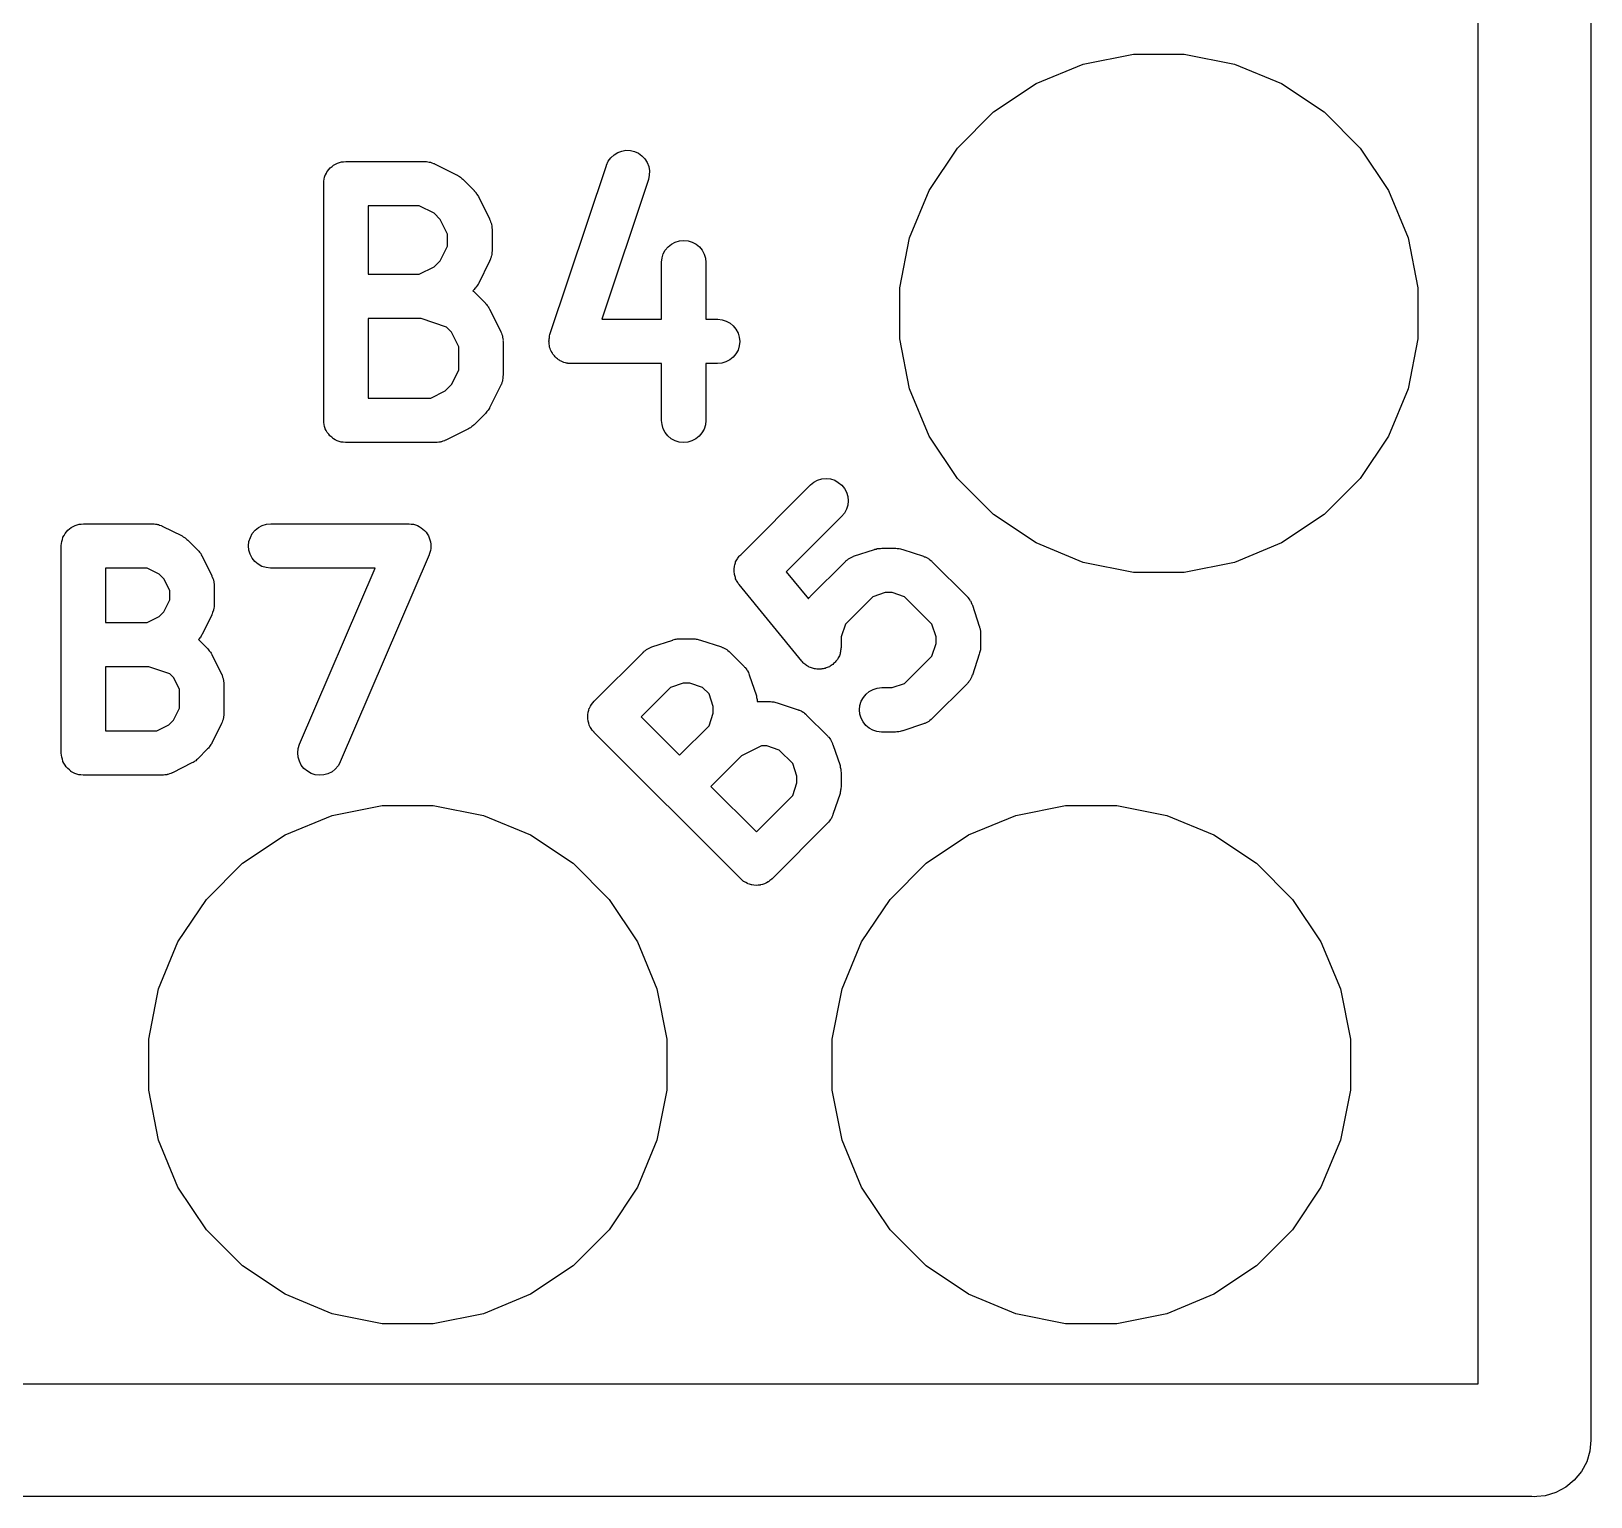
# Model space of a CAD drawing. Extents: x 333.8 to 352, y -81 to -25.2.
# Drawn here: x 346.71 to 351.98, y -58.61 to -53.66 of the extents above; entities that cross this region are included whole.
import ezdxf

# ---------------------------------------------------------------- set-up
doc = ezdxf.new("R2010")
doc.units = 0
doc.layers.add('BLACK', color=7, linetype='CONTINUOUS')

msp = doc.modelspace()

# ---------------------------------------------------------------- linework, layer by layer
at = {"layer": 'BLACK', "linetype": 'CONTINUOUS'}
for p, q in [((351.981, -30.4894), (351.981, -58.4106)), ((351.6, -58.2295), (351.599, -30.6705)), ((350.264, -53.7674), (350.434, -53.7337)), ((350.434, -53.7337), (350.606, -53.7337)), ((350.606, -53.7337), (350.776, -53.7674)), ((350.105, -53.8334), (350.264, -53.7674)), ((350.776, -53.7674), (350.935, -53.8334)), ((349.961, -53.9293), (350.105, -53.8334)), ((350.935, -53.8334), (351.079, -53.9293)), ((349.839, -54.0514), (349.961, -53.9293)), ((351.079, -53.9293), (351.201, -54.0514)), ((348.69, -54.0664), (348.704, -54.0613)), ((348.704, -54.0613), (348.718, -54.059)), ((348.718, -54.059), (348.733, -54.0595)), ((348.733, -54.0595), (348.747, -54.0628)), ((349.743, -54.1949), (349.839, -54.0514)), ((351.201, -54.0514), (351.297, -54.1949)), ((347.718, -54.1183), (347.724, -54.1139)), ((347.724, -54.1139), (347.729, -54.1094)), ((347.729, -54.1091), (347.736, -54.1059)), ((347.729, -54.1093), (347.729, -54.1091)), ((347.729, -54.1094), (347.729, -54.1093)), ((347.736, -54.1059), (347.742, -54.1026)), ((347.742, -54.1024), (347.749, -54.1004)), ((347.742, -54.1025), (347.742, -54.1024)), ((347.742, -54.1026), (347.742, -54.1025)), ((347.749, -54.1004), (347.756, -54.0983)), ((347.756, -54.0982), (347.763, -54.0976)), ((347.756, -54.0983), (347.756, -54.0982)), ((347.756, -54.0983), (347.756, -54.0983)), ((347.763, -54.0976), (347.771, -54.0969)), ((347.771, -54.0969), (348.037, -54.0969)), ((348.037, -54.0969), (348.038, -54.0969)), ((348.038, -54.0969), (348.04, -54.0972)), ((348.04, -54.0972), (348.043, -54.0971)), ((348.043, -54.0971), (348.048, -54.098)), ((348.048, -54.098), (348.053, -54.0985)), ((348.053, -54.0985), (348.055, -54.0992)), ((348.055, -54.0992), (348.057, -54.0996)), ((348.057, -54.0996), (348.062, -54.1014)), ((348.062, -54.1014), (348.067, -54.103)), ((348.067, -54.103), (348.069, -54.104)), ((348.069, -54.104), (348.071, -54.1048)), ((348.071, -54.1048), (348.147, -54.1429)), ((348.461, -54.6815), (348.652, -54.1101)), ((348.652, -54.1091), (348.658, -54.0958)), ((348.652, -54.1101), (348.652, -54.1091)), ((348.658, -54.0958), (348.667, -54.084)), ((348.667, -54.084), (348.678, -54.074)), ((348.678, -54.074), (348.69, -54.0664)), ((348.747, -54.0628), (348.76, -54.0689)), ((348.76, -54.0689), (348.772, -54.0774)), ((348.772, -54.0774), (348.782, -54.0881)), ((348.782, -54.0881), (348.79, -54.1005)), ((348.79, -54.1005), (348.795, -54.1142)), ((348.795, -54.1142), (348.798, -54.1286)), ((347.696, -54.1638), (347.697, -54.1568)), ((347.696, -54.1709), (347.696, -54.1638)), ((347.697, -54.1563), (347.699, -54.1496)), ((347.697, -54.1566), (347.697, -54.1563)), ((347.697, -54.1568), (347.697, -54.1566)), ((347.699, -54.1496), (347.701, -54.1428)), ((347.701, -54.1428), (347.702, -54.1426)), ((347.702, -54.1424), (347.705, -54.1362)), ((347.702, -54.1426), (347.702, -54.1424)), ((347.705, -54.1362), (347.708, -54.13)), ((347.708, -54.13), (347.709, -54.1298)), ((347.709, -54.1295), (347.713, -54.1241)), ((347.709, -54.1298), (347.709, -54.1295)), ((347.713, -54.1241), (347.718, -54.1187)), ((347.718, -54.1185), (347.718, -54.1183)), ((347.718, -54.1187), (347.718, -54.1185)), ((348.147, -54.1429), (348.148, -54.1434)), ((348.148, -54.1434), (348.151, -54.1457)), ((348.151, -54.1457), (348.155, -54.1477)), ((348.155, -54.1477), (348.158, -54.1497)), ((348.158, -54.1497), (348.16, -54.1514)), ((348.16, -54.1514), (348.163, -54.1543)), ((348.163, -54.1543), (348.166, -54.157)), ((348.166, -54.157), (348.205, -54.1951)), ((348.794, -54.1575), (348.636, -54.6302)), ((348.797, -54.1433), (348.794, -54.1575)), ((348.798, -54.1286), (348.797, -54.1433)), ((347.696, -54.1714), (347.696, -54.1709)), ((347.696, -54.1719), (347.696, -54.1714)), ((347.696, -54.1714), (347.696, -54.1714)), ((347.696, -54.1714), (347.696, -54.1714)), ((347.696, -54.9719), (347.696, -54.1719)), ((348.205, -54.1951), (348.205, -54.1958)), ((348.205, -54.1958), (348.208, -54.1991)), ((348.208, -54.1991), (348.211, -54.2022)), ((348.211, -54.2022), (348.212, -54.2048)), ((348.212, -54.2048), (348.214, -54.2072)), ((348.214, -54.2072), (348.216, -54.211)), ((348.216, -54.211), (348.219, -54.2146)), ((348.219, -54.2146), (348.257, -54.2907)), ((349.677, -54.3544), (349.743, -54.1949)), ((351.297, -54.1949), (351.363, -54.3544)), ((347.846, -54.2469), (347.846, -54.4779)), ((348.019, -54.2469), (347.846, -54.2469)), ((348.069, -54.2716), (348.019, -54.2469)), ((348.09, -54.2925), (348.069, -54.2716)), ((348.115, -54.342), (348.09, -54.2925)), ((348.257, -54.2907), (348.257, -54.2917)), ((348.257, -54.2917), (348.258, -54.2938)), ((348.258, -54.2938), (348.259, -54.2957)), ((348.259, -54.2957), (348.26, -54.3006)), ((348.26, -54.3006), (348.262, -54.3054)), ((348.262, -54.3054), (348.263, -54.3076)), ((348.263, -54.3076), (348.263, -54.3097)), ((348.263, -54.3097), (348.264, -54.3148)), ((348.264, -54.3148), (348.264, -54.3199)), ((348.264, -54.3199), (348.264, -54.3221)), ((348.264, -54.3221), (348.265, -54.3243)), ((348.265, -54.3243), (348.265, -54.4005)), ((348.115, -54.3828), (348.115, -54.342)), ((348.861, -54.385), (348.872, -54.3758)), ((348.872, -54.3758), (348.885, -54.369)), ((348.885, -54.369), (348.899, -54.3649)), ((348.899, -54.3649), (348.914, -54.3636)), ((348.914, -54.3636), (348.928, -54.3651)), ((348.928, -54.3651), (348.942, -54.3694)), ((348.942, -54.3694), (348.955, -54.3764)), ((348.955, -54.3764), (348.967, -54.3857)), ((349.644, -54.5237), (349.677, -54.3544)), ((351.363, -54.3544), (351.396, -54.5237)), ((348.09, -54.4322), (348.115, -54.3828)), ((348.259, -54.43), (348.257, -54.432)), ((348.26, -54.4251), (348.259, -54.43)), ((348.262, -54.4203), (348.26, -54.4251)), ((348.263, -54.4161), (348.262, -54.4182)), ((348.262, -54.4182), (348.262, -54.4203)), ((348.264, -54.411), (348.263, -54.4161)), ((348.265, -54.4015), (348.264, -54.4037)), ((348.264, -54.4037), (348.264, -54.4059)), ((348.264, -54.4059), (348.264, -54.411)), ((348.265, -54.4005), (348.265, -54.4015)), ((348.838, -54.4375), (348.84, -54.423)), ((348.84, -54.423), (348.844, -54.409)), ((348.844, -54.409), (348.851, -54.3962)), ((348.851, -54.3962), (348.861, -54.385)), ((348.967, -54.3857), (348.976, -54.3971)), ((348.976, -54.3971), (348.983, -54.41)), ((348.983, -54.41), (348.987, -54.424)), ((348.987, -54.424), (348.988, -54.4386)), ((347.846, -54.4779), (348.019, -54.4779)), ((348.019, -54.4779), (348.069, -54.4531)), ((348.069, -54.4531), (348.09, -54.4322)), ((348.257, -54.434), (348.219, -54.5102)), ((348.257, -54.432), (348.257, -54.434)), ((348.838, -54.4386), (348.838, -54.4375)), ((348.838, -54.6302), (348.838, -54.4386)), ((348.988, -54.4386), (348.988, -54.6302)), ((348.205, -54.5297), (348.2, -54.5341)), ((348.2, -54.5341), (348.201, -54.5349)), ((348.201, -54.5349), (348.203, -54.5365)), ((348.203, -54.5365), (348.205, -54.5379)), ((348.207, -54.5264), (348.205, -54.5297)), ((348.21, -54.5234), (348.207, -54.5264)), ((348.212, -54.5208), (348.21, -54.5234)), ((348.214, -54.5184), (348.212, -54.5208)), ((348.216, -54.5147), (348.214, -54.5184)), ((348.218, -54.5111), (348.216, -54.5147)), ((348.219, -54.5102), (348.218, -54.5111)), ((349.644, -54.6963), (349.644, -54.5237)), ((351.396, -54.5237), (351.396, -54.6963)), ((348.205, -54.5379), (348.243, -54.576)), ((348.243, -54.576), (348.243, -54.5768)), ((348.243, -54.5768), (348.246, -54.5801)), ((348.246, -54.5801), (348.249, -54.5831)), ((348.249, -54.5831), (348.251, -54.5858)), ((348.251, -54.5858), (348.252, -54.5882)), ((348.252, -54.5882), (348.254, -54.5919)), ((347.846, -54.6279), (347.846, -54.8969)), ((348.025, -54.6279), (347.846, -54.6279)), ((348.111, -54.6565), (348.025, -54.6279)), ((348.254, -54.5919), (348.257, -54.5955)), ((348.257, -54.5955), (348.295, -54.6717)), ((348.636, -54.6302), (348.838, -54.6302)), ((348.988, -54.6302), (349.028, -54.6302)), ((349.028, -54.6302), (349.029, -54.6302)), ((349.029, -54.6302), (349.043, -54.6319)), ((349.043, -54.6319), (349.057, -54.6363)), ((349.057, -54.6363), (349.07, -54.6434)), ((348.128, -54.6735), (348.111, -54.6565)), ((348.153, -54.7229), (348.128, -54.6735)), ((348.295, -54.6717), (348.295, -54.6726)), ((348.295, -54.6726), (348.296, -54.6747)), ((348.296, -54.6747), (348.297, -54.6767)), ((348.297, -54.6767), (348.298, -54.6816)), ((348.298, -54.6816), (348.3, -54.6864)), ((348.3, -54.6864), (348.301, -54.6886)), ((348.301, -54.6886), (348.301, -54.6907)), ((348.301, -54.6907), (348.302, -54.6958)), ((348.458, -54.6958), (348.459, -54.693)), ((348.459, -54.6902), (348.46, -54.6859)), ((348.459, -54.693), (348.459, -54.6902)), ((348.46, -54.6859), (348.461, -54.6815)), ((349.07, -54.6434), (349.081, -54.6528)), ((349.081, -54.6528), (349.09, -54.6642)), ((349.09, -54.6642), (349.097, -54.6771)), ((349.097, -54.6771), (349.101, -54.6912)), ((349.101, -54.6912), (349.103, -54.7058)), ((348.153, -54.8018), (348.153, -54.7229)), ((348.302, -54.6958), (348.303, -54.7008)), ((348.303, -54.7008), (348.302, -54.703)), ((348.302, -54.703), (348.303, -54.7052)), ((348.303, -54.7052), (348.303, -54.8195)), ((348.457, -54.7047), (348.458, -54.7003)), ((348.458, -54.7076), (348.457, -54.7047)), ((348.458, -54.7003), (348.458, -54.6958)), ((348.458, -54.7104), (348.458, -54.7076)), ((348.458, -54.7148), (348.458, -54.7104)), ((348.459, -54.7193), (348.458, -54.7148)), ((348.46, -54.722), (348.459, -54.7193)), ((348.46, -54.7249), (348.46, -54.722)), ((348.462, -54.729), (348.46, -54.7249)), ((348.463, -54.7333), (348.462, -54.729)), ((348.464, -54.7359), (348.463, -54.7333)), ((348.465, -54.7385), (348.464, -54.7359)), ((348.468, -54.7423), (348.465, -54.7385)), ((348.47, -54.7463), (348.468, -54.7423)), ((348.471, -54.7485), (348.47, -54.7463)), ((349.09, -54.7472), (349.081, -54.7585)), ((349.097, -54.7343), (349.09, -54.7472)), ((349.101, -54.7203), (349.097, -54.7343)), ((349.103, -54.7058), (349.101, -54.7203)), ((349.677, -54.8656), (349.644, -54.6963)), ((351.396, -54.6963), (351.363, -54.8656)), ((348.473, -54.751), (348.471, -54.7485)), ((348.476, -54.7542), (348.473, -54.751)), ((348.479, -54.7577), (348.476, -54.7542)), ((348.481, -54.7596), (348.479, -54.7577)), ((348.483, -54.7616), (348.481, -54.7596)), ((348.487, -54.7642), (348.483, -54.7616)), ((348.49, -54.7671), (348.487, -54.7642)), ((348.493, -54.7685), (348.49, -54.7671)), ((348.495, -54.7702), (348.493, -54.7685)), ((348.499, -54.772), (348.495, -54.7702)), ((348.503, -54.7742), (348.499, -54.772)), ((348.506, -54.775), (348.503, -54.7742)), ((348.508, -54.7762), (348.506, -54.775)), ((348.513, -54.7772), (348.508, -54.7762)), ((348.517, -54.7786), (348.513, -54.7772)), ((348.52, -54.7789), (348.517, -54.7786)), ((348.522, -54.7796), (348.52, -54.7789)), ((348.527, -54.7797), (348.522, -54.7796)), ((348.531, -54.7802), (348.527, -54.7797)), ((348.532, -54.7802), (348.531, -54.7802)), ((348.838, -54.7802), (348.532, -54.7802)), ((348.838, -54.9719), (348.838, -54.7802)), ((349.028, -54.7802), (348.988, -54.7802)), ((348.988, -54.7802), (348.988, -54.9719)), ((349.042, -54.7788), (349.028, -54.7802)), ((349.056, -54.7746), (349.042, -54.7788)), ((349.069, -54.7677), (349.056, -54.7746)), ((349.081, -54.7585), (349.069, -54.7677)), ((348.107, -54.8722), (348.128, -54.8513)), ((348.128, -54.8513), (348.153, -54.8018)), ((348.295, -54.8531), (348.257, -54.9293)), ((348.296, -54.851), (348.295, -54.8531)), ((348.297, -54.8491), (348.296, -54.851)), ((348.298, -54.8442), (348.297, -54.8491)), ((348.3, -54.8394), (348.298, -54.8442)), ((348.301, -54.8351), (348.3, -54.8372)), ((348.3, -54.8372), (348.3, -54.8394)), ((348.302, -54.83), (348.301, -54.8351)), ((348.303, -54.8206), (348.302, -54.8228)), ((348.302, -54.8228), (348.302, -54.825)), ((348.302, -54.825), (348.302, -54.83)), ((348.303, -54.8195), (348.303, -54.8206)), ((347.846, -54.8969), (348.058, -54.8969)), ((348.058, -54.8969), (348.107, -54.8722)), ((349.743, -55.0251), (349.677, -54.8656)), ((351.363, -54.8656), (351.297, -55.0251)), ((348.243, -54.9487), (348.205, -54.9868)), ((348.245, -54.9455), (348.243, -54.9487)), ((348.248, -54.9425), (348.245, -54.9455)), ((348.25, -54.9398), (348.248, -54.9425)), ((348.252, -54.9374), (348.25, -54.9398)), ((348.254, -54.9337), (348.252, -54.9374)), ((348.256, -54.9302), (348.254, -54.9337)), ((348.257, -54.9293), (348.256, -54.9302)), ((347.696, -54.9789), (347.696, -54.9719)), ((347.697, -54.986), (347.696, -54.9789)), ((347.697, -54.9862), (347.697, -54.986)), ((347.697, -54.9865), (347.697, -54.9862)), ((347.699, -54.9932), (347.697, -54.9865)), ((347.701, -55), (347.699, -54.9932)), ((347.701, -55.0002), (347.701, -55)), ((347.701, -55.0005), (347.701, -55.0002)), ((347.704, -55.0067), (347.701, -55.0005)), ((347.708, -55.013), (347.704, -55.0067)), ((348.185, -55.0009), (348.109, -55.039)), ((348.189, -54.9986), (348.185, -55.0009)), ((348.192, -54.9967), (348.189, -54.9986)), ((348.195, -54.9948), (348.192, -54.9967)), ((348.197, -54.9931), (348.195, -54.9948)), ((348.2, -54.9902), (348.197, -54.9931)), ((348.204, -54.9876), (348.2, -54.9902)), ((348.205, -54.9868), (348.204, -54.9876)), ((348.84, -54.9865), (348.838, -54.9719)), ((348.844, -55.0005), (348.84, -54.9865)), ((348.851, -55.0134), (348.844, -55.0005)), ((348.982, -55.0014), (348.975, -55.0143)), ((348.987, -54.9875), (348.982, -55.0014)), ((348.988, -54.973), (348.987, -54.9875)), ((348.988, -54.9719), (348.988, -54.973)), ((347.708, -55.0132), (347.708, -55.013)), ((347.708, -55.0134), (347.708, -55.0132)), ((347.713, -55.0189), (347.708, -55.0134)), ((347.717, -55.0244), (347.713, -55.0189)), ((347.717, -55.0245), (347.717, -55.0244)), ((347.717, -55.0248), (347.717, -55.0245)), ((347.723, -55.0292), (347.717, -55.0248)), ((347.728, -55.0338), (347.723, -55.0292)), ((347.728, -55.0339), (347.728, -55.0338)), ((347.729, -55.0341), (347.728, -55.0339)), ((347.735, -55.0374), (347.729, -55.0341)), ((347.741, -55.0408), (347.735, -55.0374)), ((347.741, -55.0409), (347.741, -55.0408)), ((347.741, -55.041), (347.741, -55.0409)), ((347.748, -55.0431), (347.741, -55.041)), ((347.755, -55.0453), (347.748, -55.0431)), ((347.755, -55.0454), (347.755, -55.0453)), ((347.755, -55.0453), (347.755, -55.0453)), ((347.762, -55.0461), (347.755, -55.0454)), ((347.769, -55.0469), (347.762, -55.0461)), ((347.77, -55.0469), (347.769, -55.0469)), ((347.771, -55.0469), (347.77, -55.0469)), ((347.77, -55.0469), (347.77, -55.0469)), ((347.77, -55.0469), (347.77, -55.0469)), ((348.075, -55.0469), (347.771, -55.0469)), ((348.077, -55.0467), (348.075, -55.0469)), ((348.08, -55.0468), (348.077, -55.0467)), ((348.085, -55.046), (348.08, -55.0468)), ((348.09, -55.0455), (348.085, -55.046)), ((348.092, -55.0448), (348.09, -55.0455)), ((348.094, -55.0445), (348.092, -55.0448)), ((348.099, -55.0427), (348.094, -55.0445)), ((348.104, -55.0412), (348.099, -55.0427)), ((348.106, -55.0402), (348.104, -55.0412)), ((348.108, -55.0394), (348.106, -55.0402)), ((348.109, -55.039), (348.108, -55.0394)), ((348.86, -55.0248), (348.851, -55.0134)), ((348.871, -55.0341), (348.86, -55.0248)), ((348.884, -55.041), (348.871, -55.0341)), ((348.898, -55.0454), (348.884, -55.041)), ((348.913, -55.0469), (348.898, -55.0454)), ((348.927, -55.0456), (348.913, -55.0469)), ((348.941, -55.0414), (348.927, -55.0456)), ((348.954, -55.0347), (348.941, -55.0414)), ((348.966, -55.0255), (348.954, -55.0347)), ((348.975, -55.0143), (348.966, -55.0255)), ((349.839, -55.1686), (349.743, -55.0251)), ((351.297, -55.0251), (351.201, -55.1686)), ((349.366, -55.174), (349.38, -55.1699)), ((349.38, -55.1699), (349.395, -55.1686)), ((349.395, -55.1686), (349.41, -55.1702)), ((349.961, -55.2907), (349.839, -55.1686)), ((351.201, -55.1686), (351.079, -55.2907)), ((349.106, -55.4263), (349.341, -55.1906)), ((349.341, -55.1906), (349.342, -55.1898)), ((349.342, -55.1898), (349.353, -55.1807)), ((349.353, -55.1807), (349.366, -55.174)), ((349.41, -55.1702), (349.424, -55.1746)), ((349.424, -55.1746), (349.436, -55.1816)), ((349.436, -55.1816), (349.448, -55.1909)), ((349.448, -55.1909), (349.457, -55.2023)), ((349.457, -55.2023), (349.464, -55.2153)), ((349.464, -55.2153), (349.468, -55.2293)), ((349.464, -55.2724), (349.457, -55.2853)), ((349.468, -55.2584), (349.464, -55.2724)), ((349.468, -55.2293), (349.469, -55.2439)), ((349.469, -55.2439), (349.468, -55.2584)), ((346.849, -55.3306), (346.855, -55.3273)), ((346.855, -55.3271), (346.862, -55.3251)), ((346.855, -55.3272), (346.855, -55.3271)), ((346.855, -55.3273), (346.855, -55.3272)), ((346.862, -55.3251), (346.869, -55.3231)), ((346.869, -55.323), (346.876, -55.3224)), ((346.869, -55.3231), (346.869, -55.323)), ((346.869, -55.3231), (346.869, -55.3231)), ((346.876, -55.3224), (346.883, -55.3217)), ((346.883, -55.3217), (347.117, -55.3217)), ((347.117, -55.3217), (347.118, -55.3217)), ((347.118, -55.3217), (347.12, -55.3219)), ((347.12, -55.3219), (347.122, -55.3219)), ((347.122, -55.3219), (347.127, -55.3227)), ((347.127, -55.3227), (347.132, -55.3233)), ((347.132, -55.3233), (347.134, -55.324)), ((347.134, -55.324), (347.137, -55.3243)), ((347.137, -55.3243), (347.141, -55.3262)), ((347.141, -55.3262), (347.146, -55.3277)), ((347.146, -55.3277), (347.148, -55.3288)), ((347.475, -55.3342), (347.488, -55.3273)), ((347.488, -55.3273), (347.502, -55.3231)), ((347.502, -55.3231), (347.517, -55.3217)), ((347.517, -55.3217), (347.983, -55.3217)), ((347.983, -55.3217), (347.984, -55.3217)), ((347.984, -55.3217), (347.985, -55.3217)), ((347.985, -55.3217), (347.985, -55.3217)), ((347.985, -55.3217), (347.992, -55.3225)), ((347.992, -55.3225), (347.999, -55.3233)), ((347.999, -55.3233), (347.999, -55.3234)), ((347.999, -55.3234), (347.999, -55.3234)), ((347.999, -55.3234), (348.006, -55.3256)), ((348.006, -55.3256), (348.013, -55.3277)), ((348.013, -55.3277), (348.013, -55.3279)), ((348.013, -55.3279), (348.013, -55.3279)), ((348.013, -55.3279), (348.019, -55.3313)), ((349.447, -55.2966), (349.26, -55.4843)), ((349.457, -55.2853), (349.447, -55.2966)), ((350.105, -55.3866), (349.961, -55.2907)), ((351.079, -55.2907), (350.935, -55.3866)), ((346.81, -55.3811), (346.812, -55.3743)), ((346.812, -55.3743), (346.814, -55.3676)), ((346.814, -55.3671), (346.818, -55.3609)), ((346.814, -55.3674), (346.814, -55.3671)), ((346.814, -55.3676), (346.814, -55.3674)), ((346.818, -55.3609), (346.821, -55.3547)), ((346.821, -55.3543), (346.826, -55.3489)), ((346.821, -55.3545), (346.821, -55.3543)), ((346.821, -55.3547), (346.821, -55.3545)), ((346.826, -55.3489), (346.83, -55.3434)), ((346.83, -55.3434), (346.831, -55.3433)), ((346.831, -55.3431), (346.836, -55.3387)), ((346.831, -55.3433), (346.831, -55.3431)), ((346.836, -55.3387), (346.842, -55.3342)), ((346.842, -55.3339), (346.849, -55.3306)), ((346.842, -55.3341), (346.842, -55.3339)), ((346.842, -55.3342), (346.842, -55.3341)), ((347.148, -55.3288), (347.15, -55.3296)), ((347.15, -55.3296), (347.217, -55.3629)), ((347.217, -55.3629), (347.218, -55.3634)), ((347.218, -55.3634), (347.221, -55.3657)), ((347.221, -55.3657), (347.225, -55.3677)), ((347.225, -55.3677), (347.227, -55.3697)), ((347.227, -55.3697), (347.23, -55.3714)), ((347.23, -55.3714), (347.233, -55.3743)), ((347.233, -55.3743), (347.236, -55.377)), ((347.236, -55.377), (347.27, -55.4103)), ((347.443, -55.3816), (347.448, -55.3676)), ((347.448, -55.3676), (347.454, -55.3547)), ((347.454, -55.3547), (347.464, -55.3434)), ((347.464, -55.3434), (347.475, -55.3342)), ((348.019, -55.3313), (348.026, -55.3348)), ((348.026, -55.3348), (348.026, -55.335)), ((348.026, -55.335), (348.026, -55.3351)), ((348.026, -55.3351), (348.031, -55.3396)), ((348.031, -55.3396), (348.037, -55.3442)), ((348.037, -55.3442), (348.037, -55.3444)), ((348.037, -55.3444), (348.037, -55.3446)), ((348.037, -55.3446), (348.042, -55.3501)), ((348.042, -55.3501), (348.046, -55.3556)), ((348.046, -55.3556), (348.046, -55.3558)), ((348.046, -55.3558), (348.046, -55.356)), ((348.046, -55.356), (348.05, -55.3623)), ((348.05, -55.3623), (348.053, -55.3686)), ((348.053, -55.3686), (348.053, -55.3688)), ((348.053, -55.3688), (348.053, -55.3691)), ((348.053, -55.3691), (348.055, -55.3758)), ((348.055, -55.3758), (348.057, -55.3826)), ((346.808, -55.3956), (346.809, -55.3885)), ((346.808, -55.3961), (346.808, -55.3956)), ((346.808, -55.3962), (346.808, -55.3961)), ((346.808, -55.3961), (346.808, -55.3961)), ((346.808, -55.3967), (346.808, -55.3962)), ((346.808, -56.0967), (346.808, -55.3967)), ((346.809, -55.3885), (346.81, -55.3816)), ((346.81, -55.3813), (346.81, -55.3811)), ((346.81, -55.3816), (346.81, -55.3813)), ((347.27, -55.4103), (347.27, -55.411)), ((347.27, -55.411), (347.273, -55.4143)), ((347.273, -55.4143), (347.276, -55.4174)), ((347.276, -55.4174), (347.278, -55.42)), ((347.278, -55.42), (347.28, -55.4225)), ((347.28, -55.4225), (347.282, -55.4262)), ((347.282, -55.4262), (347.284, -55.4298)), ((347.284, -55.4298), (347.317, -55.4965)), ((347.442, -55.3961), (347.443, -55.3816)), ((347.443, -55.4107), (347.442, -55.3961)), ((347.447, -55.4248), (347.443, -55.4107)), ((347.454, -55.4377), (347.447, -55.4248)), ((348.052, -55.4262), (347.752, -56.1262)), ((348.055, -55.419), (348.052, -55.4257)), ((348.052, -55.4257), (348.052, -55.426)), ((348.052, -55.426), (348.052, -55.4262)), ((348.057, -55.4123), (348.055, -55.419)), ((348.057, -55.3826), (348.057, -55.3829)), ((348.057, -55.3829), (348.057, -55.3831)), ((348.057, -55.3831), (348.058, -55.3901)), ((348.058, -55.4048), (348.057, -55.4117)), ((348.057, -55.4117), (348.057, -55.412)), ((348.057, -55.412), (348.057, -55.4123)), ((348.058, -55.3901), (348.058, -55.3972)), ((348.058, -55.3972), (348.058, -55.3974)), ((348.058, -55.3974), (348.058, -55.3977)), ((348.058, -55.3977), (348.058, -55.4048)), ((349.099, -55.4345), (349.101, -55.4312)), ((349.101, -55.4312), (349.103, -55.4288)), ((349.103, -55.4288), (349.106, -55.4263)), ((349.48, -55.4356), (349.484, -55.4332)), ((349.484, -55.4332), (349.486, -55.4326)), ((349.486, -55.4326), (349.488, -55.4317)), ((349.488, -55.4317), (349.559, -55.4082)), ((349.559, -55.4082), (349.56, -55.4078)), ((349.56, -55.4078), (349.564, -55.407)), ((349.564, -55.407), (349.568, -55.4057)), ((349.568, -55.4057), (349.571, -55.4054)), ((349.571, -55.4054), (349.574, -55.4048)), ((349.574, -55.4048), (349.579, -55.4047)), ((349.579, -55.4047), (349.583, -55.4043)), ((349.583, -55.4043), (349.63, -55.4043)), ((349.63, -55.4043), (349.631, -55.4043)), ((349.631, -55.4043), (349.635, -55.4048)), ((349.635, -55.4048), (349.639, -55.4049)), ((349.639, -55.4049), (349.642, -55.4056)), ((349.642, -55.4056), (349.646, -55.4059)), ((349.646, -55.4059), (349.65, -55.4072)), ((349.65, -55.4072), (349.654, -55.4082)), ((349.654, -55.4082), (349.724, -55.4317)), ((349.724, -55.4317), (349.725, -55.4321)), ((349.725, -55.4321), (349.727, -55.433)), ((349.727, -55.433), (349.73, -55.4336)), ((349.73, -55.4336), (349.734, -55.4361)), ((350.264, -55.4526), (350.105, -55.3866)), ((350.935, -55.3866), (350.776, -55.4526)), ((346.958, -55.4717), (346.958, -55.655)), ((347.099, -55.4717), (346.958, -55.4717)), ((347.139, -55.4916), (347.099, -55.4717)), ((347.463, -55.4491), (347.454, -55.4377)), ((347.474, -55.4585), (347.463, -55.4491)), ((347.487, -55.4656), (347.474, -55.4585)), ((347.501, -55.47), (347.487, -55.4656)), ((347.516, -55.4717), (347.501, -55.47)), ((347.517, -55.4717), (347.516, -55.4717)), ((347.87, -55.4717), (347.517, -55.4717)), ((347.614, -56.0671), (347.87, -55.4717)), ((349.084, -55.4711), (349.085, -55.4678)), ((349.084, -55.4751), (349.084, -55.4711)), ((349.084, -55.479), (349.084, -55.4751)), ((349.084, -55.4824), (349.084, -55.479)), ((349.084, -55.4857), (349.084, -55.4824)), ((349.085, -55.4896), (349.084, -55.4857)), ((349.085, -55.4645), (349.086, -55.4607)), ((349.085, -55.4678), (349.085, -55.4645)), ((349.086, -55.4607), (349.087, -55.4567)), ((349.087, -55.4567), (349.088, -55.4537)), ((349.088, -55.4537), (349.089, -55.4505)), ((349.089, -55.4505), (349.091, -55.447)), ((349.091, -55.447), (349.093, -55.4433)), ((349.093, -55.4433), (349.095, -55.4405)), ((349.095, -55.4405), (349.096, -55.4376)), ((349.096, -55.4376), (349.099, -55.4345)), ((349.26, -55.4843), (349.335, -55.5759)), ((349.341, -55.5677), (349.459, -55.4498)), ((349.459, -55.4498), (349.46, -55.4491)), ((349.46, -55.4491), (349.462, -55.4477)), ((349.462, -55.4477), (349.463, -55.4461)), ((349.463, -55.4461), (349.467, -55.4432)), ((349.467, -55.4432), (349.471, -55.44)), ((349.471, -55.44), (349.473, -55.439)), ((349.473, -55.439), (349.475, -55.4377)), ((349.475, -55.4377), (349.48, -55.4356)), ((349.734, -55.4361), (349.739, -55.4382)), ((349.739, -55.4382), (349.74, -55.4395)), ((349.74, -55.4395), (349.742, -55.4406)), ((349.742, -55.4406), (349.746, -55.4438)), ((349.746, -55.4438), (349.751, -55.4468)), ((349.751, -55.4468), (349.752, -55.4484)), ((349.752, -55.4484), (349.754, -55.4498)), ((349.754, -55.4498), (349.872, -55.5677)), ((350.434, -55.4863), (350.264, -55.4526)), ((350.606, -55.4863), (350.434, -55.4863)), ((350.776, -55.4526), (350.606, -55.4863)), ((347.155, -55.5078), (347.139, -55.4916)), ((347.175, -55.5477), (347.155, -55.5078)), ((347.317, -55.4965), (347.318, -55.4974)), ((347.318, -55.4974), (347.318, -55.4995)), ((347.318, -55.4995), (347.319, -55.5014)), ((347.319, -55.5014), (347.321, -55.5063)), ((347.321, -55.5063), (347.323, -55.5111)), ((347.323, -55.5111), (347.323, -55.5133)), ((347.323, -55.5133), (347.324, -55.5154)), ((347.324, -55.5154), (347.324, -55.5205)), ((347.324, -55.5205), (347.325, -55.5256)), ((347.325, -55.5256), (347.325, -55.5278)), ((347.325, -55.5278), (347.325, -55.53)), ((347.325, -55.53), (347.325, -55.5967)), ((349.085, -55.4936), (349.085, -55.4896)), ((349.086, -55.4968), (349.085, -55.4936)), ((349.087, -55.5001), (349.086, -55.4968)), ((349.088, -55.5038), (349.087, -55.5001)), ((349.089, -55.5076), (349.088, -55.5038)), ((349.091, -55.5106), (349.089, -55.5076)), ((349.092, -55.5137), (349.091, -55.5106)), ((349.094, -55.517), (349.092, -55.5137)), ((349.096, -55.5206), (349.094, -55.517)), ((349.098, -55.5232), (349.096, -55.5206)), ((349.1, -55.526), (349.098, -55.5232)), ((349.101, -55.5268), (349.1, -55.526)), ((349.313, -55.7861), (349.101, -55.5268)), ((347.155, -55.6189), (347.175, -55.579)), ((347.175, -55.579), (347.175, -55.5477)), ((349.335, -55.575), (349.338, -55.5709)), ((349.335, -55.5759), (349.335, -55.575)), ((349.338, -55.5709), (349.34, -55.5694)), ((349.34, -55.5694), (349.341, -55.5677)), ((349.553, -55.5684), (349.46, -55.6612)), ((349.595, -55.5543), (349.553, -55.5684)), ((349.618, -55.5543), (349.595, -55.5543)), ((349.66, -55.5684), (349.618, -55.5543)), ((349.753, -55.6612), (349.66, -55.5684)), ((349.872, -55.5677), (349.872, -55.5684)), ((349.872, -55.5684), (349.874, -55.5702)), ((349.874, -55.5702), (349.875, -55.5717)), ((349.875, -55.5717), (349.878, -55.5759)), ((349.878, -55.5759), (349.881, -55.5799)), ((349.881, -55.5799), (349.882, -55.5818)), ((349.882, -55.5818), (349.884, -55.5836)), ((349.884, -55.5836), (349.886, -55.5883)), ((349.886, -55.5883), (349.888, -55.5929)), ((347.099, -55.655), (347.139, -55.635)), ((347.139, -55.635), (347.155, -55.6189)), ((347.317, -55.6302), (347.284, -55.6969)), ((347.318, -55.6281), (347.317, -55.6302)), ((347.319, -55.6262), (347.318, -55.6281)), ((347.32, -55.6213), (347.319, -55.6262)), ((347.322, -55.6165), (347.32, -55.6213)), ((347.323, -55.6144), (347.322, -55.6165)), ((347.324, -55.6072), (347.323, -55.6123)), ((347.323, -55.6123), (347.323, -55.6144)), ((347.325, -55.6021), (347.324, -55.6072)), ((347.325, -55.5967), (347.325, -55.5977)), ((347.325, -55.5977), (347.325, -55.5999)), ((347.325, -55.5999), (347.325, -55.6021)), ((349.888, -55.5929), (349.889, -55.595)), ((349.889, -55.595), (349.89, -55.597)), ((349.89, -55.597), (349.913, -55.6677)), ((346.958, -55.655), (347.099, -55.655)), ((347.284, -55.6969), (347.283, -55.6978)), ((349.46, -55.6612), (349.446, -55.7036)), ((349.767, -55.7036), (349.753, -55.6612)), ((349.913, -55.6677), (349.914, -55.6687)), ((349.914, -55.6687), (349.914, -55.6728)), ((349.914, -55.6728), (349.916, -55.6769)), ((349.916, -55.6769), (349.916, -55.68)), ((349.916, -55.68), (349.917, -55.683)), ((349.917, -55.683), (349.917, -55.6872)), ((349.917, -55.6872), (349.917, -55.6914)), ((349.917, -55.6914), (349.917, -55.7386)), ((347.275, -55.7101), (347.272, -55.713)), ((347.272, -55.713), (347.303, -55.7436)), ((347.277, -55.7075), (347.275, -55.7101)), ((347.279, -55.7051), (347.277, -55.7075)), ((347.281, -55.7013), (347.279, -55.7051)), ((347.283, -55.6978), (347.281, -55.7013)), ((347.303, -55.7436), (347.304, -55.7444)), ((347.304, -55.7444), (347.306, -55.7477)), ((347.306, -55.7477), (347.309, -55.7507)), ((348.78, -55.7525), (348.784, -55.7496)), ((348.784, -55.7496), (348.788, -55.7464)), ((348.788, -55.7464), (348.79, -55.7454)), ((348.79, -55.7454), (348.792, -55.7441)), ((348.792, -55.7441), (348.796, -55.742)), ((348.796, -55.742), (348.801, -55.7397)), ((348.801, -55.7397), (348.803, -55.739)), ((348.803, -55.739), (348.805, -55.7381)), ((348.805, -55.7381), (348.876, -55.7146)), ((348.876, -55.7146), (348.877, -55.7142)), ((348.877, -55.7142), (348.881, -55.7134)), ((348.881, -55.7134), (348.885, -55.7121)), ((348.885, -55.7121), (348.888, -55.7118)), ((348.888, -55.7118), (348.891, -55.7112)), ((348.891, -55.7112), (348.895, -55.7111)), ((348.895, -55.7111), (348.899, -55.7107)), ((348.899, -55.7107), (348.946, -55.7107)), ((348.946, -55.7107), (348.947, -55.7107)), ((348.947, -55.7107), (348.952, -55.7112)), ((348.952, -55.7112), (348.956, -55.7113)), ((348.956, -55.7113), (348.959, -55.712)), ((348.959, -55.712), (348.962, -55.7124)), ((348.962, -55.7124), (348.966, -55.7136)), ((348.966, -55.7136), (348.97, -55.7146)), ((348.97, -55.7146), (349.041, -55.7381)), ((349.041, -55.7381), (349.042, -55.7385)), ((349.042, -55.7385), (349.044, -55.7394)), ((349.044, -55.7394), (349.046, -55.74)), ((349.046, -55.74), (349.05, -55.7425)), ((349.05, -55.7425), (349.055, -55.7446)), ((349.055, -55.7446), (349.057, -55.7459)), ((349.057, -55.7459), (349.059, -55.747)), ((349.059, -55.747), (349.063, -55.7502)), ((349.063, -55.7502), (349.067, -55.7532)), ((349.445, -55.7468), (349.444, -55.7505)), ((349.446, -55.7396), (349.445, -55.7432)), ((349.445, -55.7432), (349.445, -55.7468)), ((349.446, -55.7036), (349.446, -55.7386)), ((349.446, -55.7386), (349.446, -55.7396)), ((349.753, -55.7688), (349.767, -55.7264)), ((349.767, -55.7264), (349.767, -55.7036)), ((349.917, -55.748), (349.916, -55.7511)), ((349.917, -55.7386), (349.917, -55.7396)), ((349.917, -55.7396), (349.917, -55.7438)), ((349.917, -55.7438), (349.917, -55.748)), ((347.309, -55.7507), (347.311, -55.7534)), ((347.311, -55.7534), (347.313, -55.7558)), ((347.313, -55.7558), (347.315, -55.7596)), ((347.315, -55.7596), (347.317, -55.7631)), ((347.317, -55.7631), (347.35, -55.8298)), ((348.611, -55.9212), (348.776, -55.7563)), ((348.776, -55.7555), (348.778, -55.7541)), ((348.776, -55.7563), (348.776, -55.7555)), ((348.778, -55.7541), (348.78, -55.7525)), ((349.067, -55.7532), (349.068, -55.7549)), ((349.068, -55.7549), (349.07, -55.7563)), ((349.07, -55.7563), (349.117, -55.8034)), ((349.315, -55.7886), (349.313, -55.7861)), ((349.317, -55.7914), (349.315, -55.7886)), ((349.32, -55.7938), (349.317, -55.7914)), ((349.323, -55.7964), (349.32, -55.7938)), ((349.326, -55.7985), (349.323, -55.7964)), ((349.329, -55.8008), (349.326, -55.7985)), ((349.332, -55.8025), (349.329, -55.8008)), ((349.335, -55.8046), (349.332, -55.8025)), ((349.409, -55.803), (349.406, -55.805)), ((349.412, -55.8013), (349.409, -55.803)), ((349.415, -55.799), (349.412, -55.8013)), ((349.418, -55.797), (349.415, -55.799)), ((349.42, -55.7944), (349.418, -55.797)), ((349.423, -55.7922), (349.42, -55.7944)), ((349.426, -55.7893), (349.423, -55.7922)), ((349.428, -55.7867), (349.426, -55.7893)), ((349.43, -55.7837), (349.428, -55.7867)), ((349.433, -55.781), (349.43, -55.7837)), ((349.434, -55.7777), (349.433, -55.781)), ((349.436, -55.7746), (349.434, -55.7777)), ((349.438, -55.7713), (349.436, -55.7746)), ((349.44, -55.7681), (349.438, -55.7713)), ((349.441, -55.7646), (349.44, -55.7681)), ((349.442, -55.7611), (349.441, -55.7646)), ((349.443, -55.7576), (349.442, -55.7611)), ((349.444, -55.7542), (349.443, -55.7576)), ((349.444, -55.7505), (349.444, -55.7542)), ((349.66, -55.8616), (349.753, -55.7688)), ((349.913, -55.7623), (349.89, -55.833)), ((349.914, -55.7582), (349.913, -55.7623)), ((349.915, -55.7542), (349.914, -55.7582)), ((349.916, -55.7511), (349.915, -55.7542)), ((346.958, -55.805), (346.958, -56.0217)), ((347.104, -55.805), (346.958, -55.805)), ((347.176, -55.8289), (347.104, -55.805)), ((347.188, -55.8411), (347.176, -55.8289)), ((347.208, -55.881), (347.188, -55.8411)), ((347.35, -55.8298), (347.351, -55.8307)), ((347.351, -55.8307), (347.352, -55.8328)), ((347.352, -55.8328), (347.353, -55.8348)), ((347.353, -55.8348), (347.354, -55.8397)), ((347.354, -55.8397), (347.356, -55.8445)), ((347.356, -55.8445), (347.356, -55.8467)), ((347.356, -55.8467), (347.357, -55.8488)), ((347.357, -55.8488), (347.357, -55.8539)), ((347.357, -55.8539), (347.358, -55.8589)), ((349.117, -55.8034), (349.118, -55.8041)), ((349.118, -55.8041), (349.119, -55.8059)), ((349.119, -55.8059), (349.121, -55.8074)), ((349.121, -55.8074), (349.124, -55.8116)), ((349.124, -55.8116), (349.127, -55.8156)), ((349.127, -55.8156), (349.128, -55.8175)), ((349.128, -55.8175), (349.129, -55.8193)), ((349.129, -55.8193), (349.132, -55.824)), ((349.132, -55.824), (349.134, -55.8286)), ((349.134, -55.8286), (349.135, -55.8307)), ((349.135, -55.8307), (349.135, -55.8327)), ((349.135, -55.8327), (349.159, -55.9034)), ((349.338, -55.806), (349.335, -55.8046)), ((349.342, -55.8077), (349.338, -55.806)), ((349.345, -55.8088), (349.342, -55.8077)), ((349.349, -55.8103), (349.345, -55.8088)), ((349.352, -55.811), (349.349, -55.8103)), ((349.356, -55.812), (349.352, -55.811)), ((349.359, -55.8124), (349.356, -55.812)), ((349.363, -55.8132), (349.359, -55.8124)), ((349.367, -55.8132), (349.363, -55.8132)), ((349.37, -55.8136), (349.367, -55.8132)), ((349.374, -55.8132), (349.37, -55.8136)), ((349.378, -55.8133), (349.374, -55.8132)), ((349.381, -55.8126), (349.378, -55.8133)), ((349.385, -55.8122), (349.381, -55.8126)), ((349.388, -55.8112), (349.385, -55.8122)), ((349.392, -55.8105), (349.388, -55.8112)), ((349.395, -55.8091), (349.392, -55.8105)), ((349.399, -55.8081), (349.395, -55.8091)), ((349.402, -55.8064), (349.399, -55.8081)), ((349.406, -55.805), (349.402, -55.8064)), ((349.878, -55.855), (349.875, -55.8591)), ((349.881, -55.851), (349.878, -55.855)), ((349.882, -55.8491), (349.881, -55.851)), ((349.883, -55.8473), (349.882, -55.8491)), ((349.885, -55.8426), (349.883, -55.8473)), ((349.888, -55.8381), (349.885, -55.8426)), ((349.889, -55.834), (349.888, -55.836)), ((349.888, -55.836), (349.888, -55.8381)), ((349.89, -55.833), (349.889, -55.834)), ((347.208, -55.9456), (347.208, -55.881)), ((347.358, -55.8589), (347.358, -55.8611)), ((347.358, -55.8611), (347.358, -55.8633)), ((347.358, -55.8633), (347.358, -55.9633)), ((348.869, -55.8748), (348.77, -55.9743)), ((348.911, -55.8607), (348.869, -55.8748)), ((348.934, -55.8607), (348.911, -55.8607)), ((348.977, -55.8748), (348.934, -55.8607)), ((348.999, -55.8969), (348.977, -55.8748)), ((349.013, -55.9393), (348.999, -55.8969)), ((349.159, -55.9034), (349.159, -55.9044)), ((349.159, -55.9044), (349.16, -55.9085)), ((349.521, -55.9088), (349.53, -55.8975)), ((349.53, -55.8975), (349.541, -55.8882)), ((349.541, -55.8882), (349.554, -55.8814)), ((349.554, -55.8814), (349.568, -55.8771)), ((349.568, -55.8771), (349.583, -55.8757)), ((349.583, -55.8757), (349.618, -55.8757)), ((349.618, -55.8757), (349.66, -55.8616)), ((349.872, -55.8623), (349.754, -55.9802)), ((349.873, -55.8606), (349.872, -55.8623)), ((349.875, -55.8591), (349.873, -55.8606)), ((347.188, -55.9856), (347.208, -55.9456)), ((348.589, -55.9664), (348.59, -55.9595)), ((348.59, -55.9589), (348.592, -55.9522)), ((348.59, -55.9592), (348.59, -55.9589)), ((348.59, -55.9595), (348.59, -55.9592)), ((348.592, -55.9522), (348.594, -55.9455)), ((348.594, -55.9452), (348.595, -55.945)), ((348.594, -55.9455), (348.594, -55.9452)), ((348.595, -55.945), (348.598, -55.9388)), ((348.598, -55.9388), (348.601, -55.9326)), ((348.601, -55.9324), (348.602, -55.9321)), ((348.601, -55.9326), (348.601, -55.9324)), ((348.602, -55.9321), (348.606, -55.9267)), ((348.606, -55.9267), (348.611, -55.9212)), ((349.013, -55.9621), (349.013, -55.9393)), ((349.16, -55.9085), (349.161, -55.9126)), ((349.161, -55.9126), (349.162, -55.9157)), ((349.162, -55.9157), (349.162, -55.9187)), ((349.162, -55.9187), (349.162, -55.9229)), ((349.162, -55.9229), (349.206, -55.9229)), ((349.206, -55.9229), (349.207, -55.9229)), ((349.207, -55.9229), (349.211, -55.9233)), ((349.211, -55.9233), (349.215, -55.9234)), ((349.215, -55.9234), (349.218, -55.9241)), ((349.218, -55.9241), (349.221, -55.9245)), ((349.221, -55.9245), (349.225, -55.9258)), ((349.225, -55.9258), (349.229, -55.9267)), ((349.229, -55.9267), (349.3, -55.9503)), ((349.3, -55.9503), (349.301, -55.9506)), ((349.301, -55.9506), (349.303, -55.9515)), ((349.303, -55.9515), (349.305, -55.9522)), ((349.305, -55.9522), (349.31, -55.9546)), ((349.31, -55.9546), (349.314, -55.9568)), ((349.314, -55.9568), (349.316, -55.9581)), ((349.316, -55.9581), (349.318, -55.9591)), ((349.318, -55.9591), (349.322, -55.9624)), ((349.508, -55.9502), (349.509, -55.9356)), ((349.509, -55.9648), (349.508, -55.9502)), ((349.509, -55.9356), (349.514, -55.9216)), ((349.514, -55.9216), (349.521, -55.9088)), ((347.132, -56.0217), (347.172, -56.0017)), ((347.172, -56.0017), (347.188, -55.9856)), ((347.35, -55.9969), (347.317, -56.0635)), ((347.351, -55.9948), (347.35, -55.9969)), ((347.352, -55.9929), (347.351, -55.9948)), ((347.354, -55.988), (347.352, -55.9929)), ((347.356, -55.9832), (347.354, -55.988)), ((347.357, -55.9789), (347.356, -55.981)), ((347.356, -55.981), (347.356, -55.9832)), ((347.358, -55.9688), (347.357, -55.9738)), ((347.357, -55.9738), (347.357, -55.9789)), ((347.358, -55.9633), (347.358, -55.9644)), ((347.358, -55.9644), (347.358, -55.9666)), ((347.358, -55.9666), (347.358, -55.9688)), ((348.589, -55.9735), (348.589, -55.9664)), ((348.589, -55.9738), (348.589, -55.9735)), ((348.589, -55.974), (348.589, -55.9738)), ((348.589, -55.9809), (348.589, -55.974)), ((348.59, -55.9881), (348.589, -55.9809)), ((348.59, -55.9883), (348.59, -55.9881)), ((348.59, -55.9886), (348.59, -55.9883)), ((348.592, -55.9953), (348.59, -55.9886)), ((348.594, -56.0021), (348.592, -55.9953)), ((348.594, -56.0024), (348.594, -56.0021)), ((348.594, -56.0026), (348.594, -56.0024)), ((348.597, -56.0089), (348.594, -56.0026)), ((348.601, -56.0151), (348.597, -56.0089)), ((348.77, -55.9743), (348.899, -56.1039)), ((348.899, -56.1039), (348.999, -56.0045)), ((348.999, -56.0045), (349.013, -55.9621)), ((349.322, -55.9624), (349.326, -55.9654)), ((349.326, -55.9654), (349.328, -55.967)), ((349.328, -55.967), (349.329, -55.9684)), ((349.329, -55.9684), (349.4, -56.0391)), ((349.513, -55.9788), (349.509, -55.9648)), ((349.52, -55.9918), (349.513, -55.9788)), ((349.529, -56.0032), (349.52, -55.9918)), ((349.54, -56.0126), (349.529, -56.0032)), ((349.553, -56.0196), (349.54, -56.0126)), ((349.724, -55.9983), (349.654, -56.0219)), ((349.726, -55.9974), (349.724, -55.9983)), ((349.729, -55.9968), (349.726, -55.9974)), ((349.733, -55.9944), (349.729, -55.9968)), ((349.738, -55.9923), (349.733, -55.9944)), ((349.74, -55.9911), (349.738, -55.9923)), ((349.742, -55.99), (349.74, -55.9911)), ((349.746, -55.9868), (349.742, -55.99)), ((349.75, -55.9839), (349.746, -55.9868)), ((349.751, -55.9823), (349.75, -55.9839)), ((349.753, -55.9809), (349.751, -55.9823)), ((349.754, -55.9802), (349.753, -55.9809)), ((346.958, -56.0217), (347.132, -56.0217)), ((347.317, -56.0645), (347.314, -56.068)), ((347.317, -56.0635), (347.317, -56.0645)), ((348.601, -56.0153), (348.601, -56.0151)), ((348.601, -56.0156), (348.601, -56.0153)), ((348.605, -56.021), (348.601, -56.0156)), ((348.61, -56.0266), (348.605, -56.021)), ((348.61, -56.0269), (348.61, -56.0266)), ((348.611, -56.0273), (348.61, -56.0269)), ((348.61, -56.0269), (348.61, -56.0269)), ((348.61, -56.0269), (348.61, -56.0269)), ((349.106, -56.5223), (348.611, -56.0273)), ((349.4, -56.0391), (349.401, -56.0398)), ((349.401, -56.0398), (349.402, -56.0416)), ((349.402, -56.0416), (349.404, -56.0431)), ((349.404, -56.0431), (349.407, -56.0473)), ((349.407, -56.0473), (349.41, -56.0513)), ((349.41, -56.0513), (349.411, -56.0532)), ((349.411, -56.0532), (349.412, -56.055)), ((349.412, -56.055), (349.414, -56.0597)), ((349.414, -56.0597), (349.417, -56.0643)), ((349.417, -56.0643), (349.417, -56.0664)), ((349.417, -56.0664), (349.418, -56.0684)), ((349.567, -56.0241), (349.553, -56.0196)), ((349.582, -56.0257), (349.567, -56.0241)), ((349.583, -56.0257), (349.582, -56.0257)), ((349.63, -56.0257), (349.583, -56.0257)), ((349.634, -56.0253), (349.63, -56.0257)), ((349.638, -56.0252), (349.634, -56.0253)), ((349.641, -56.0246), (349.638, -56.0252)), ((349.645, -56.0243), (349.641, -56.0246)), ((349.649, -56.0231), (349.645, -56.0243)), ((349.653, -56.0222), (349.649, -56.0231)), ((349.654, -56.0219), (349.653, -56.0222)), ((346.809, -56.1037), (346.808, -56.0967)), ((346.81, -56.1107), (346.809, -56.1037)), ((346.81, -56.111), (346.81, -56.1107)), ((346.81, -56.1112), (346.81, -56.111)), ((346.812, -56.118), (346.81, -56.1112)), ((346.814, -56.1248), (346.812, -56.118)), ((347.269, -56.1171), (347.266, -56.1197)), ((347.27, -56.1164), (347.269, -56.1171)), ((347.303, -56.083), (347.27, -56.1164)), ((347.306, -56.0798), (347.303, -56.083)), ((347.309, -56.0768), (347.306, -56.0798)), ((347.31, -56.0741), (347.309, -56.0768)), ((347.312, -56.0717), (347.31, -56.0741)), ((347.314, -56.068), (347.312, -56.0717)), ((347.608, -56.0956), (347.61, -56.0811)), ((347.61, -56.1102), (347.608, -56.0956)), ((347.61, -56.0811), (347.614, -56.0671)), ((347.614, -56.1243), (347.61, -56.1102)), ((349.109, -56.1066), (349.005, -56.21)), ((349.176, -56.0729), (349.109, -56.1066)), ((349.194, -56.0729), (349.176, -56.0729)), ((349.236, -56.087), (349.194, -56.0729)), ((349.282, -56.1326), (349.236, -56.087)), ((349.418, -56.0684), (349.442, -56.1391)), ((346.814, -56.125), (346.814, -56.1248)), ((346.814, -56.1252), (346.814, -56.125)), ((346.817, -56.1315), (346.814, -56.1252)), ((346.821, -56.1377), (346.817, -56.1315)), ((346.821, -56.1379), (346.821, -56.1377)), ((346.821, -56.1382), (346.821, -56.1379)), ((346.825, -56.1437), (346.821, -56.1382)), ((346.83, -56.1491), (346.825, -56.1437)), ((346.83, -56.1493), (346.83, -56.1491)), ((346.83, -56.1495), (346.83, -56.1493)), ((346.836, -56.154), (346.83, -56.1495)), ((346.841, -56.1585), (346.836, -56.154)), ((346.841, -56.1587), (346.841, -56.1585)), ((346.841, -56.1588), (346.841, -56.1587)), ((346.848, -56.1622), (346.841, -56.1588)), ((346.854, -56.1656), (346.848, -56.1622)), ((346.854, -56.1657), (346.854, -56.1656)), ((346.854, -56.1658), (346.854, -56.1657)), ((346.861, -56.1679), (346.854, -56.1658)), ((346.868, -56.17), (346.861, -56.1679)), ((346.868, -56.1701), (346.868, -56.17)), ((346.875, -56.1709), (346.868, -56.1701)), ((346.868, -56.1701), (346.868, -56.1701)), ((346.882, -56.1717), (346.875, -56.1709)), ((346.883, -56.1717), (346.882, -56.1717)), ((347.15, -56.1717), (346.883, -56.1717)), ((346.883, -56.1717), (346.883, -56.1717)), ((346.883, -56.1717), (346.883, -56.1717)), ((346.883, -56.1717), (346.883, -56.1717)), ((347.152, -56.1715), (347.15, -56.1717)), ((347.154, -56.1715), (347.152, -56.1715)), ((347.159, -56.1707), (347.154, -56.1715)), ((347.165, -56.1702), (347.159, -56.1707)), ((347.167, -56.1696), (347.165, -56.1702)), ((347.169, -56.1693), (347.167, -56.1696)), ((347.174, -56.1675), (347.169, -56.1693)), ((347.179, -56.166), (347.174, -56.1675)), ((347.181, -56.165), (347.179, -56.166)), ((347.183, -56.1642), (347.181, -56.165)), ((347.184, -56.1637), (347.183, -56.1642)), ((347.25, -56.1304), (347.184, -56.1637)), ((347.254, -56.1282), (347.25, -56.1304)), ((347.258, -56.1262), (347.254, -56.1282)), ((347.26, -56.1243), (347.258, -56.1262)), ((347.263, -56.1226), (347.26, -56.1243)), ((347.266, -56.1197), (347.263, -56.1226)), ((347.62, -56.1373), (347.614, -56.1243)), ((347.629, -56.1488), (347.62, -56.1373)), ((347.641, -56.1583), (347.629, -56.1488)), ((347.653, -56.1654), (347.641, -56.1583)), ((347.667, -56.1699), (347.653, -56.1654)), ((347.682, -56.1716), (347.667, -56.1699)), ((347.696, -56.1705), (347.682, -56.1716)), ((347.71, -56.1666), (347.696, -56.1705)), ((347.724, -56.16), (347.71, -56.1666)), ((347.735, -56.151), (347.724, -56.16)), ((347.745, -56.1399), (347.735, -56.151)), ((347.752, -56.1272), (347.745, -56.1399)), ((347.752, -56.1262), (347.752, -56.1272)), ((349.296, -56.175), (349.282, -56.1326)), ((349.442, -56.1391), (349.442, -56.1401)), ((349.442, -56.1401), (349.443, -56.1442)), ((349.443, -56.1442), (349.444, -56.1483)), ((349.444, -56.1483), (349.445, -56.1514)), ((349.445, -56.1514), (349.445, -56.1544)), ((349.445, -56.1544), (349.445, -56.1586)), ((349.445, -56.1586), (349.446, -56.1628)), ((349.446, -56.1628), (349.446, -56.21)), ((349.005, -56.21), (349.159, -56.3632)), ((349.282, -56.2402), (349.296, -56.1978)), ((349.296, -56.1978), (349.296, -56.175)), ((349.445, -56.2194), (349.444, -56.2225)), ((349.444, -56.2225), (349.444, -56.2256)), ((349.446, -56.211), (349.445, -56.2152)), ((349.445, -56.2152), (349.445, -56.2194)), ((349.446, -56.21), (349.446, -56.211)), ((347.724, -56.3074), (347.894, -56.2737)), ((347.894, -56.2737), (348.066, -56.2737)), ((348.066, -56.2737), (348.236, -56.3074)), ((349.159, -56.3632), (349.282, -56.2402)), ((349.442, -56.2337), (349.418, -56.3044)), ((349.443, -56.2296), (349.442, -56.2337)), ((349.444, -56.2256), (349.443, -56.2296)), ((350.036, -56.3074), (350.205, -56.2737)), ((350.205, -56.2737), (350.378, -56.2737)), ((350.378, -56.2737), (350.547, -56.3074)), ((347.565, -56.3734), (347.724, -56.3074)), ((348.236, -56.3074), (348.395, -56.3734)), ((349.406, -56.3264), (349.403, -56.3305)), ((349.409, -56.3224), (349.406, -56.3264)), ((349.411, -56.3205), (349.409, -56.3224)), ((349.412, -56.3187), (349.411, -56.3205)), ((349.414, -56.314), (349.412, -56.3187)), ((349.416, -56.3095), (349.414, -56.314)), ((349.417, -56.3074), (349.416, -56.3095)), ((349.418, -56.3054), (349.417, -56.3074)), ((349.418, -56.3044), (349.418, -56.3054)), ((349.876, -56.3734), (350.036, -56.3074)), ((350.547, -56.3074), (350.706, -56.3734)), ((347.421, -56.4693), (347.565, -56.3734)), ((348.395, -56.3734), (348.539, -56.4693)), ((349.4, -56.3337), (349.212, -56.5223)), ((349.402, -56.332), (349.4, -56.3337)), ((349.403, -56.3305), (349.402, -56.332)), ((349.733, -56.4693), (349.876, -56.3734)), ((350.706, -56.3734), (350.85, -56.4693)), ((347.299, -56.5914), (347.421, -56.4693)), ((348.539, -56.4693), (348.661, -56.5914)), ((349.611, -56.5914), (349.733, -56.4693)), ((350.85, -56.4693), (350.972, -56.5914)), ((349.111, -56.5268), (349.106, -56.5223)), ((349.116, -56.5313), (349.111, -56.5268)), ((349.117, -56.5314), (349.116, -56.5313)), ((349.117, -56.5316), (349.117, -56.5314)), ((349.123, -56.5349), (349.117, -56.5316)), ((349.129, -56.5383), (349.123, -56.5349)), ((349.13, -56.5384), (349.129, -56.5383)), ((349.13, -56.5385), (349.13, -56.5384)), ((349.136, -56.5405), (349.13, -56.5385)), ((349.143, -56.5427), (349.136, -56.5405)), ((349.18, -56.5409), (349.173, -56.5429)), ((349.186, -56.5389), (349.18, -56.5409)), ((349.187, -56.5388), (349.186, -56.5389)), ((349.193, -56.5354), (349.187, -56.5387)), ((349.187, -56.5387), (349.187, -56.5388)), ((349.199, -56.5322), (349.193, -56.5354)), ((349.2, -56.532), (349.199, -56.5322)), ((349.205, -56.5275), (349.2, -56.5319)), ((349.2, -56.5319), (349.2, -56.532)), ((349.211, -56.523), (349.205, -56.5275)), ((349.212, -56.5223), (349.211, -56.5226)), ((349.211, -56.5226), (349.211, -56.5227)), ((349.211, -56.5227), (349.211, -56.5227)), ((349.211, -56.5227), (349.211, -56.523)), ((347.203, -56.7349), (347.299, -56.5914)), ((348.661, -56.5914), (348.757, -56.7349)), ((349.144, -56.5427), (349.143, -56.5427)), ((349.144, -56.5428), (349.144, -56.5427)), ((349.151, -56.5435), (349.144, -56.5428)), ((349.158, -56.5443), (349.151, -56.5435)), ((349.165, -56.5436), (349.158, -56.5443)), ((349.158, -56.5443), (349.158, -56.5442)), ((349.158, -56.5442), (349.158, -56.5443)), ((349.172, -56.543), (349.165, -56.5436)), ((349.173, -56.5429), (349.172, -56.543)), ((349.173, -56.5429), (349.173, -56.5429)), ((349.515, -56.7349), (349.611, -56.5914)), ((350.972, -56.5914), (351.068, -56.7349)), ((347.137, -56.8944), (347.203, -56.7349)), ((348.757, -56.7349), (348.823, -56.8944)), ((349.449, -56.8944), (349.515, -56.7349)), ((351.068, -56.7349), (351.134, -56.8944)), ((347.104, -57.0637), (347.137, -56.8944)), ((348.823, -56.8944), (348.856, -57.0637)), ((349.415, -57.0637), (349.449, -56.8944)), ((351.134, -56.8944), (351.168, -57.0637)), ((347.104, -57.2363), (347.104, -57.0637)), ((348.856, -57.0637), (348.856, -57.2363)), ((349.415, -57.2363), (349.415, -57.0637)), ((351.168, -57.0637), (351.168, -57.2363)), ((347.137, -57.4056), (347.104, -57.2363)), ((348.856, -57.2363), (348.823, -57.4056)), ((349.449, -57.4056), (349.415, -57.2363)), ((351.168, -57.2363), (351.134, -57.4056)), ((347.203, -57.5651), (347.137, -57.4056)), ((348.823, -57.4056), (348.757, -57.5651)), ((349.515, -57.5651), (349.449, -57.4056)), ((351.134, -57.4056), (351.068, -57.5651)), ((347.299, -57.7086), (347.203, -57.5651)), ((348.757, -57.5651), (348.661, -57.7086)), ((349.611, -57.7086), (349.515, -57.5651)), ((351.068, -57.5651), (350.972, -57.7086)), ((347.421, -57.8307), (347.299, -57.7086)), ((348.661, -57.7086), (348.539, -57.8307)), ((349.733, -57.8307), (349.611, -57.7086)), ((350.972, -57.7086), (350.85, -57.8307)), ((347.565, -57.9266), (347.421, -57.8307)), ((348.539, -57.8307), (348.395, -57.9266)), ((349.876, -57.9266), (349.733, -57.8307)), ((350.85, -57.8307), (350.706, -57.9266)), ((347.724, -57.9926), (347.565, -57.9266)), ((348.395, -57.9266), (348.236, -57.9926)), ((350.036, -57.9926), (349.876, -57.9266)), ((350.706, -57.9266), (350.547, -57.9926)), ((347.894, -58.0263), (347.724, -57.9926)), ((348.236, -57.9926), (348.066, -58.0263)), ((350.205, -58.0263), (350.036, -57.9926)), ((350.547, -57.9926), (350.378, -58.0263)), ((348.066, -58.0263), (347.894, -58.0263)), ((350.378, -58.0263), (350.205, -58.0263)), ((334.2, -58.2295), (351.6, -58.2295)), ((351.981, -58.42), (351.978, -58.4573)), ((351.981, -58.4106), (351.981, -58.42)), ((351.978, -58.4573), (351.967, -58.4933)), ((351.949, -58.5263), (351.925, -58.5554)), ((351.967, -58.4933), (351.949, -58.5263)), ((351.863, -58.5968), (351.827, -58.6077)), ((351.896, -58.5792), (351.863, -58.5968)), ((351.925, -58.5554), (351.896, -58.5792)), ((351.781, -58.6105), (334.019, -58.6105)), ((351.79, -58.6114), (351.781, -58.6105)), ((351.799, -58.6105), (351.79, -58.6114)), ((351.827, -58.6077), (351.799, -58.6105))]:
    msp.add_line(p, q, dxfattribs=at)

doc.saveas('drawing.dxf')
